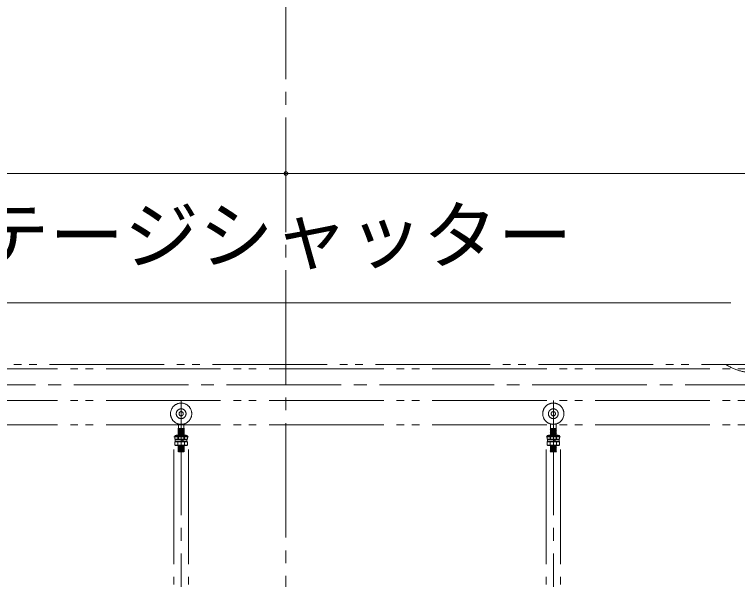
# Model space of a CAD drawing. Units: millimetres, scale not verified. Extents: x -8040 to 8050, y -12949 to 12951.
# Drawn here: x -3646 to -1942, y 3250 to 4582 of the extents above; entities that cross this region are included whole.
import ezdxf
from ezdxf.enums import TextEntityAlignment as Align

# ---------------------------------------------------------------- set-up
doc = ezdxf.new("R2010")
doc.units = ezdxf.units.MM
doc.header["$LTSCALE"] = 30
doc.linetypes.add('CHAIN2', pattern=[12, 9, -1, 1, -1])
doc.linetypes.add('DOUBLE_CHAIN2', pattern=[12.8, 9, -1, 0.6, -0.6, 0.6, -1])
for name, color, linetype, lineweight in [('0-3_32 準用一点鎖線', 4, 'CHAIN2', 18), ('0-5_33 準用二点鎖線', 4, 'DOUBLE_CHAIN2', 18), ('0-6_05 寸法', 7, 'Continuous', 18), ('0-9_12 当社中心線', 3, 'CHAIN2', 18), ('0-C_21 躯体・土木、中心線', 1, 'CHAIN2', 18), ('0-D_14 当社想像線', 3, 'DOUBLE_CHAIN2', 18)]:
    doc.layers.add(name, color=color, linetype=linetype, lineweight=lineweight)
doc.styles.add('ＭＳ ゴシック', font='')
doc.styles.get('ＭＳ ゴシック').set_extended_font_data('MS Gothic')

msp = doc.modelspace()

# ---------------------------------------------------------------- linework, layer by layer
at = {"layer": '0-3_32 準用一点鎖線'}
for p, q in [((-5305.87, 3709.33), (-705.87, 3709.33)), ((-3252.8, 3671.83), (-3252.8, 1278.83)), ((-2376.2, 3671.83), (-2376.2, 1278.83))]:
    msp.add_line(p, q, dxfattribs=at)
at = {"layer": '0-5_33 準用二点鎖線'}
for p, q in [((-4965.88, 3746.83), (-1045.87, 3746.83)), ((-4965.88, 3671.83), (-1045.87, 3671.83)), ((-4965.88, 3614.83), (-1045.87, 3614.83)), ((-3259.49, 3580.04), (-3259.49, 3617.18)), ((-3246.39, 3580.04), (-3246.39, 3617.19)), ((-2382.89, 3580.04), (-2382.89, 3617.18)), ((-2369.79, 3580.04), (-2369.79, 3617.19)), ((-3245.14, 3605.94), (-3260.74, 3605.94)), ((-3260.74, 3604.69), (-3245.14, 3605.94)), ((-3260.74, 3605.94), (-3259.49, 3605.84)), ((-3245.14, 3604.69), (-3260.74, 3603.44)), ((-3259.49, 3604.59), (-3260.74, 3604.69)), ((-3260.74, 3602.19), (-3245.14, 3603.44)), ((-3260.74, 3603.44), (-3259.49, 3603.34)), ((-3245.14, 3602.19), (-3260.74, 3600.94)), ((-3259.49, 3602.09), (-3260.74, 3602.19)), ((-3260.74, 3599.69), (-3245.14, 3600.94)), ((-3260.74, 3600.94), (-3259.49, 3600.84)), ((-3245.14, 3599.69), (-3260.74, 3598.44)), ((-3259.49, 3599.59), (-3260.74, 3599.69)), ((-3260.74, 3597.19), (-3245.14, 3598.44)), ((-3260.74, 3598.44), (-3259.49, 3598.34)), ((-3245.14, 3597.19), (-3260.74, 3595.94)), ((-3259.49, 3597.09), (-3260.74, 3597.19)), ((-3260.74, 3594.69), (-3245.14, 3595.94)), ((-3260.74, 3595.94), (-3259.49, 3595.84)), ((-3245.14, 3594.69), (-3260.74, 3593.44)), ((-3259.49, 3594.59), (-3260.74, 3594.69)), ((-3246.39, 3604.79), (-3245.14, 3604.69)), ((-3245.14, 3603.44), (-3246.39, 3603.54)), ((-3246.39, 3602.29), (-3245.14, 3602.19)), ((-3245.14, 3600.94), (-3246.39, 3601.04)), ((-3246.39, 3599.79), (-3245.14, 3599.69)), ((-3245.14, 3598.44), (-3246.39, 3598.54)), ((-3246.39, 3597.29), (-3245.14, 3597.19)), ((-3245.14, 3595.94), (-3246.39, 3596.04)), ((-3246.39, 3594.79), (-3245.14, 3594.69)), ((-3245.14, 3593.44), (-3246.39, 3593.54)), ((-2368.54, 3605.94), (-2384.14, 3605.94)), ((-2384.14, 3604.69), (-2368.54, 3605.94)), ((-2384.14, 3605.94), (-2382.89, 3605.84)), ((-2368.54, 3604.69), (-2384.14, 3603.44)), ((-2382.89, 3604.59), (-2384.14, 3604.69)), ((-2384.14, 3602.19), (-2368.54, 3603.44)), ((-2384.14, 3603.44), (-2382.89, 3603.34)), ((-2368.54, 3602.19), (-2384.14, 3600.94)), ((-2382.89, 3602.09), (-2384.14, 3602.19)), ((-2384.14, 3599.69), (-2368.54, 3600.94)), ((-2384.14, 3600.94), (-2382.89, 3600.84)), ((-2368.54, 3599.69), (-2384.14, 3598.44)), ((-2382.89, 3599.59), (-2384.14, 3599.69)), ((-2384.14, 3597.19), (-2368.54, 3598.44)), ((-2384.14, 3598.44), (-2382.89, 3598.34)), ((-2368.54, 3597.19), (-2384.14, 3595.94)), ((-2382.89, 3597.09), (-2384.14, 3597.19)), ((-2384.14, 3594.69), (-2368.54, 3595.94)), ((-2384.14, 3595.94), (-2382.89, 3595.84)), ((-2368.54, 3594.69), (-2384.14, 3593.44)), ((-2382.89, 3594.59), (-2384.14, 3594.69)), ((-2369.79, 3604.79), (-2368.54, 3604.69)), ((-2368.54, 3603.44), (-2369.79, 3603.54)), ((-2369.79, 3602.29), (-2368.54, 3602.19)), ((-2368.54, 3600.94), (-2369.79, 3601.04)), ((-2369.79, 3599.79), (-2368.54, 3599.69)), ((-2368.54, 3598.44), (-2369.79, 3598.54)), ((-2369.79, 3597.29), (-2368.54, 3597.19)), ((-2368.54, 3595.94), (-2369.79, 3596.04)), ((-2369.79, 3594.79), (-2368.54, 3594.69)), ((-2368.54, 3593.44), (-2369.79, 3593.54)), ((-3235.94, 3586.81), (-3269.94, 3586.8)), ((-3269.8, 1366.9), (-3269.93, 3586.8)), ((-3238.24, 3588.79), (-3267.64, 3588.79)), ((-3267.64, 3581.29), (-3267.64, 3588.79)), ((-3238.24, 3581.29), (-3267.64, 3581.29)), ((-3239.19, 3580.04), (-3266.69, 3580.04)), ((-3266.69, 3575.94), (-3266.69, 3580.04)), ((-3241.69, 3590.04), (-3264.19, 3590.04)), ((-3260.74, 3592.19), (-3245.14, 3593.44)), ((-3260.74, 3593.44), (-3259.49, 3593.34)), ((-3245.14, 3592.19), (-3260.74, 3590.94)), ((-3259.49, 3592.09), (-3260.74, 3592.19)), ((-3260.74, 3590.94), (-3259.49, 3590.79)), ((-3260.74, 3581.29), (-3260.74, 3588.79)), ((-3252.94, 3590.04), (-3245.14, 3590.94)), ((-3245.14, 3575.94), (-3252.94, 3580.04)), ((-3246.39, 3592.29), (-3245.14, 3592.19)), ((-3245.14, 3590.94), (-3246.39, 3591.04)), ((-3245.14, 3581.29), (-3245.14, 3588.79)), ((-3239.19, 3575.94), (-3239.19, 3580.04)), ((-3238.24, 3581.29), (-3238.24, 3588.79)), ((-3235.8, 1366.9), (-3235.93, 3586.8)), ((-2359.34, 3586.81), (-2393.34, 3586.8)), ((-2393.2, 1366.9), (-2393.33, 3586.8)), ((-2361.64, 3588.79), (-2391.04, 3588.79)), ((-2391.04, 3581.29), (-2391.04, 3588.79)), ((-2361.64, 3581.29), (-2391.04, 3581.29)), ((-2362.59, 3580.04), (-2390.09, 3580.04)), ((-2390.09, 3575.94), (-2390.09, 3580.04)), ((-2365.09, 3590.04), (-2387.59, 3590.04)), ((-2384.14, 3592.19), (-2368.54, 3593.44)), ((-2384.14, 3593.44), (-2382.89, 3593.34)), ((-2368.54, 3592.19), (-2384.14, 3590.94)), ((-2382.89, 3592.09), (-2384.14, 3592.19)), ((-2384.14, 3590.94), (-2382.89, 3590.79)), ((-2384.14, 3581.29), (-2384.14, 3588.79)), ((-2376.34, 3590.04), (-2368.54, 3590.94)), ((-2368.54, 3575.94), (-2376.34, 3580.04)), ((-2369.79, 3592.29), (-2368.54, 3592.19)), ((-2368.54, 3590.94), (-2369.79, 3591.04)), ((-2368.54, 3581.29), (-2368.54, 3588.79)), ((-2362.59, 3575.94), (-2362.59, 3580.04)), ((-2361.64, 3581.29), (-2361.64, 3588.79)), ((-2359.2, 1366.9), (-2359.33, 3586.8)), ((-3238.24, 3574.69), (-3267.64, 3574.69)), ((-3267.64, 3574.69), (-3267.64, 3567.19)), ((-3238.24, 3567.19), (-3267.64, 3567.19)), ((-3239.19, 3575.94), (-3266.69, 3575.94)), ((-3241.69, 3565.94), (-3264.19, 3565.94)), ((-3260.74, 3567.19), (-3260.74, 3574.69)), ((-3260.74, 3564.69), (-3252.94, 3565.94)), ((-3245.14, 3564.69), (-3260.74, 3563.44)), ((-3259.49, 3564.59), (-3260.74, 3564.69)), ((-3260.74, 3562.19), (-3245.14, 3563.44)), ((-3260.74, 3563.44), (-3259.49, 3563.34)), ((-3245.14, 3562.19), (-3260.74, 3560.94)), ((-3259.49, 3562.09), (-3260.74, 3562.19)), ((-3260.74, 3559.69), (-3245.14, 3560.94)), ((-3260.74, 3560.94), (-3259.49, 3560.84)), ((-3245.14, 3559.69), (-3260.74, 3558.44)), ((-3259.49, 3559.59), (-3260.74, 3559.69)), ((-3259.48, 3550.94), (-3259.49, 3565.94)), ((-3246.38, 3550.94), (-3246.39, 3565.94)), ((-3246.39, 3564.89), (-3245.14, 3564.69)), ((-3245.14, 3563.44), (-3246.39, 3563.54)), ((-3246.39, 3562.29), (-3245.14, 3562.19)), ((-3245.14, 3560.94), (-3246.39, 3561.04)), ((-3246.39, 3559.79), (-3245.14, 3559.69)), ((-3245.14, 3567.19), (-3245.14, 3574.69)), ((-3238.24, 3574.69), (-3238.24, 3567.19)), ((-2361.64, 3574.69), (-2391.04, 3574.69)), ((-2391.04, 3574.69), (-2391.04, 3567.19)), ((-2361.64, 3567.19), (-2391.04, 3567.19)), ((-2362.59, 3575.94), (-2390.09, 3575.94)), ((-2365.09, 3565.94), (-2387.59, 3565.94)), ((-2384.14, 3567.19), (-2384.14, 3574.69)), ((-2384.14, 3564.69), (-2376.34, 3565.94)), ((-2368.54, 3564.69), (-2384.14, 3563.44)), ((-2382.89, 3564.59), (-2384.14, 3564.69)), ((-2384.14, 3562.19), (-2368.54, 3563.44)), ((-2384.14, 3563.44), (-2382.89, 3563.34)), ((-2368.54, 3562.19), (-2384.14, 3560.94)), ((-2382.89, 3562.09), (-2384.14, 3562.19)), ((-2384.14, 3559.69), (-2368.54, 3560.94)), ((-2384.14, 3560.94), (-2382.89, 3560.84)), ((-2368.54, 3559.69), (-2384.14, 3558.44)), ((-2382.89, 3559.59), (-2384.14, 3559.69)), ((-2382.88, 3550.94), (-2382.89, 3565.94)), ((-2369.78, 3550.94), (-2369.79, 3565.94)), ((-2369.79, 3564.89), (-2368.54, 3564.69)), ((-2368.54, 3563.44), (-2369.79, 3563.54)), ((-2369.79, 3562.29), (-2368.54, 3562.19)), ((-2368.54, 3560.94), (-2369.79, 3561.04)), ((-2369.79, 3559.79), (-2368.54, 3559.69)), ((-2368.54, 3567.19), (-2368.54, 3574.69)), ((-2361.64, 3574.69), (-2361.64, 3567.19)), ((-3260.74, 3558.44), (-3259.49, 3558.34)), ((-3260.73, 3557.19), (-3245.14, 3558.44)), ((-3245.13, 3557.19), (-3260.73, 3555.94)), ((-3259.48, 3557.09), (-3260.73, 3557.19)), ((-3260.73, 3554.69), (-3245.13, 3555.94)), ((-3260.73, 3555.94), (-3259.48, 3555.84)), ((-3245.13, 3554.69), (-3260.73, 3553.44)), ((-3259.48, 3554.59), (-3260.73, 3554.69)), ((-3260.73, 3552.19), (-3245.13, 3553.44)), ((-3260.73, 3553.44), (-3259.48, 3553.34)), ((-3252.93, 3550.94), (-3260.73, 3552.19)), ((-3260.73, 3552.19), (-3259.48, 3550.94)), ((-3246.38, 3550.94), (-3259.48, 3550.94)), ((-3245.14, 3558.44), (-3246.39, 3558.54)), ((-3246.38, 3557.29), (-3245.13, 3557.19)), ((-3245.13, 3555.94), (-3246.38, 3556.04)), ((-3246.38, 3554.79), (-3245.13, 3554.69)), ((-3245.13, 3553.44), (-3246.38, 3553.54)), ((-3246.38, 3552.29), (-3245.13, 3552.19)), ((-3245.13, 3552.19), (-3246.38, 3550.94)), ((-2384.14, 3558.44), (-2382.89, 3558.34)), ((-2384.13, 3557.19), (-2368.54, 3558.44)), ((-2368.53, 3557.19), (-2384.13, 3555.94)), ((-2382.88, 3557.09), (-2384.13, 3557.19)), ((-2384.13, 3554.69), (-2368.53, 3555.94)), ((-2384.13, 3555.94), (-2382.88, 3555.84)), ((-2368.53, 3554.69), (-2384.13, 3553.44)), ((-2382.88, 3554.59), (-2384.13, 3554.69)), ((-2384.13, 3552.19), (-2368.53, 3553.44)), ((-2384.13, 3553.44), (-2382.88, 3553.34)), ((-2376.33, 3550.94), (-2384.13, 3552.19)), ((-2384.13, 3552.19), (-2382.88, 3550.94)), ((-2369.78, 3550.94), (-2382.88, 3550.94)), ((-2368.54, 3558.44), (-2369.79, 3558.54)), ((-2369.78, 3557.29), (-2368.53, 3557.19)), ((-2368.53, 3555.94), (-2369.78, 3556.04)), ((-2369.78, 3554.79), (-2368.53, 3554.69)), ((-2368.53, 3553.44), (-2369.78, 3553.54)), ((-2369.78, 3552.29), (-2368.53, 3552.19)), ((-2368.53, 3552.19), (-2369.78, 3550.94))]:
    msp.add_line(p, q, dxfattribs=at)
for centre, radius in [((-3252.94, 3640.94), 25), ((-2376.34, 3640.94), 25), ((-3252.94, 3640.94), 11.5), ((-3252.94, 3640.94), 5), ((-2376.34, 3640.94), 11.5), ((-2376.34, 3640.94), 5)]:
    msp.add_circle(centre, radius, dxfattribs=at)
for centre, radius, start, end in [((-3264.19, 3584.65), 5.39, 50.17062, 129.83624), ((-3264.19, 3585.42), 5.39, 230.17062, 309.83624), ((-3252.94, 3565.08), 24.96, 71.79423, 108.21263), ((-3252.94, 3605), 24.96, 251.79423, 288.21263), ((-3241.69, 3584.65), 5.39, 50.17062, 129.83624), ((-3241.69, 3585.42), 5.39, 230.17062, 309.83624), ((-2387.59, 3584.65), 5.39, 50.17062, 129.83624), ((-2387.59, 3585.42), 5.39, 230.17062, 309.83624), ((-2376.34, 3565.08), 24.96, 71.79423, 108.21263), ((-2376.34, 3605), 24.96, 251.79423, 288.21263), ((-2365.09, 3584.65), 5.39, 50.17062, 129.83624), ((-2365.09, 3585.42), 5.39, 230.17062, 309.83624), ((-3264.19, 3570.55), 5.39, 50.17062, 129.83624), ((-3264.19, 3571.32), 5.39, 230.17062, 309.83624), ((-3252.94, 3590.9), 24.96, 251.79423, 288.21263), ((-3252.93, 3550.98), 24.96, 71.79423, 108.21263), ((-3241.69, 3570.55), 5.39, 50.17062, 129.83624), ((-3241.69, 3571.32), 5.39, 230.17062, 309.83624), ((-2387.59, 3570.55), 5.39, 50.17062, 129.83624), ((-2387.59, 3571.32), 5.39, 230.17062, 309.83624), ((-2376.34, 3590.9), 24.96, 251.79423, 288.21263), ((-2376.33, 3550.98), 24.96, 71.79423, 108.21263), ((-2365.09, 3570.55), 5.39, 50.17062, 129.83624), ((-2365.09, 3571.32), 5.39, 230.17062, 309.83624)]:
    msp.add_arc(centre, radius, start, end, dxfattribs=at)
at = {"layer": '0-6_05 寸法'}
msp.add_lwpolyline([(-4705.02, 3395.01), (-4523.08, 3902.05), (-1958.27, 3902.05)], dxfattribs=at)
at = {"layer": '0-9_12 当社中心線'}
msp.add_line((-3006.08, -4570.99), (-3006.08, 7739.29), dxfattribs=at)
at = {"layer": '0-C_21 躯体・土木、中心線'}
msp.add_line((6187.43, 4206.83), (-6742.08, 4206.83), dxfattribs=at)
at = {"layer": '0-D_14 当社想像線'}
for p, q in [((-5190.58, 4206.83), (-821.58, 4206.83)), ((-3006.08, 4202.71), (-3006.08, 4210.95)), ((-4331.08, 3756.83), (-1681.08, 3756.83))]:
    msp.add_line(p, q, dxfattribs=at)
msp.add_circle((-3006.08, 4206.83), 4.12, dxfattribs=at)
msp.add_arc((-1904.08, 3857.33), 120, 236.87706, 303.12294, dxfattribs=at)

# ---------------------------------------------------------------- texts
at = {"layer": '0-6_05 寸法', "style": 'ＭＳ ゴシック'}
msp.add_text('ネオステージシャッター', height=129, dxfattribs=at).set_placement((-4267.08, 3958.05), align=Align.BOTTOM_LEFT)

doc.saveas('drawing.dxf')
